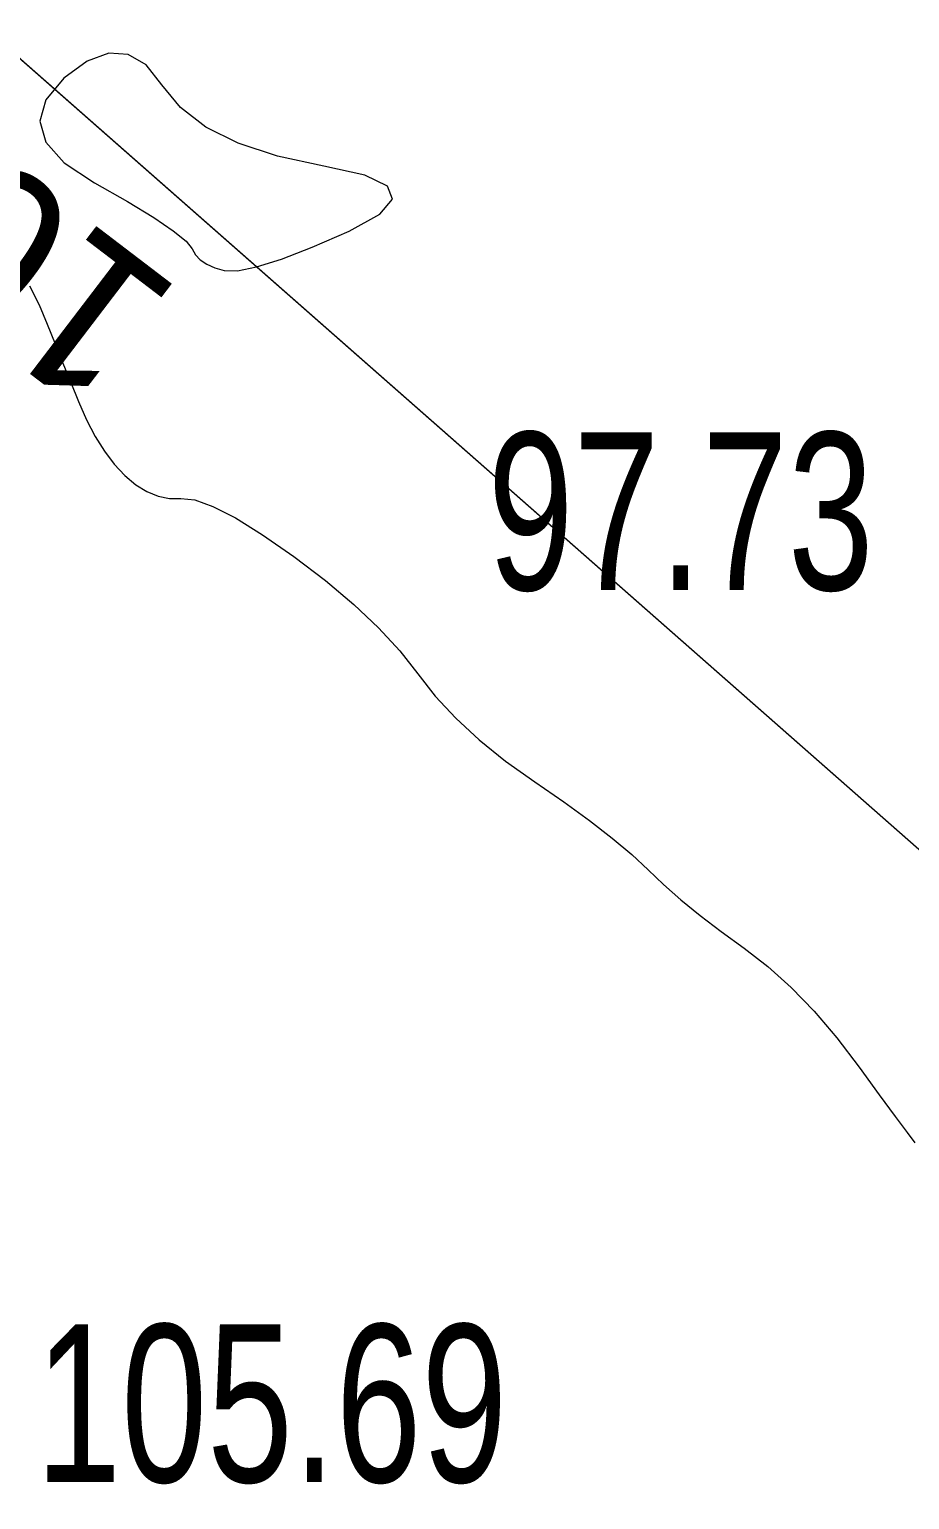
# Model space of a CAD drawing. Header units: metres. Extents: x 431006 to 434411, y 2469261 to 2473208.
# Drawn here: x 432928.53 to 432950.85, y 2471714.21 to 2471751.5 of the extents above; entities that cross this region are included whole.
import ezdxf
from ezdxf.enums import TextEntityAlignment as Align

# ---------------------------------------------------------------- set-up
doc = ezdxf.new("R2010")
doc.units = ezdxf.units.M
doc.header["$MEASUREMENT"] = 0
for name, color, linetype, lineweight in [('CAO DO', 8, 'Continuous', 18), ('duong nhua-ks', 8, 'Continuous', 18), ('MH_DongMuc', 8, 'Continuous', 18), ('MH_DongMuc_Con', 8, 'Continuous', 18)]:
    doc.layers.add(name, color=color, linetype=linetype, lineweight=lineweight)
doc.styles.get("Standard").update_dxf_attribs({"font": 'arial.ttf'})

msp = doc.modelspace()

# ---------------------------------------------------------------- linework, layer by layer
at = {"layer": 'duong nhua-ks', "color": 9, "lineweight": 0}
msp.add_lwpolyline([(432760.113, 2471909.72), (432795.021, 2471873.554), (432828.509, 2471840.255), (432864.75, 2471807.309), (432904.516, 2471771.675), (432953.545, 2471728.546), (432980.785, 2471705.955), (432995.13, 2471694.464), (432995.13, 2471694.464)], dxfattribs=at)
at = {"layer": 'duong nhua-ks', "color": 8, "lineweight": 0}
msp.add_lwpolyline([(432926.479, 2471752.355), (432953.545, 2471728.546), (432980.785, 2471705.955), (432995.13, 2471694.464), (432995.13, 2471694.464)], dxfattribs=at)
at = {"layer": 'MH_DongMuc', "color": 8, "lineweight": 0, "elevation": 100}
msp.add_lwpolyline([(432928.531, 2471744.996), (432928.782, 2471744.513), (432928.984, 2471744.019), (432929.184, 2471743.527), (432929.383, 2471743.036), (432929.581, 2471742.547), (432929.777, 2471742.06), (432929.981, 2471741.596), (432930.2, 2471741.176), (432930.435, 2471740.802), (432930.686, 2471740.471), (432930.953, 2471740.186), (432931.23, 2471739.952), (432931.51, 2471739.777), (432931.795, 2471739.66), (432932.084, 2471739.601), (432932.376, 2471739.601), (432932.726, 2471739.565), (432933.187, 2471739.4), (432933.758, 2471739.107), (432934.441, 2471738.684), (432935.235, 2471738.132), (432936.04, 2471737.52), (432936.757, 2471736.916), (432937.386, 2471736.321), (432937.927, 2471735.734), (432938.38, 2471735.155), (432938.826, 2471734.586), (432939.346, 2471734.027), (432939.939, 2471733.479), (432940.606, 2471732.942), (432941.347, 2471732.415), (432942.084, 2471731.908), (432942.74, 2471731.432), (432943.314, 2471730.987), (432943.808, 2471730.572), (432944.22, 2471730.188), (432944.614, 2471729.813), (432945.055, 2471729.426), (432945.543, 2471729.027), (432946.077, 2471728.617), (432946.657, 2471728.195), (432947.257, 2471727.731), (432947.849, 2471727.199), (432948.432, 2471726.596), (432949.006, 2471725.924), (432949.573, 2471725.182), (432950.083, 2471724.48), (432950.489, 2471723.926), (432950.79, 2471723.52), (432950.987, 2471723.262)], dxfattribs=at)
at = {"layer": 'MH_DongMuc_Con', "color": 8, "lineweight": 0, "elevation": 98}
msp.add_lwpolyline([(432931.49, 2471750.597), (432931.04, 2471750.864), (432930.543, 2471750.896), (432930, 2471750.694), (432929.409, 2471750.258), (432928.95, 2471749.708), (432928.797, 2471749.168), (432928.952, 2471748.637), (432929.414, 2471748.116), (432930.184, 2471747.604), (432931.022, 2471747.131), (432931.688, 2471746.727), (432932.182, 2471746.393), (432932.506, 2471746.127), (432932.657, 2471745.931), (432932.743, 2471745.78), (432932.867, 2471745.65), (432933.03, 2471745.54), (432933.232, 2471745.451), (432933.472, 2471745.383), (432933.806, 2471745.377), (432934.29, 2471745.473), (432934.923, 2471745.672), (432935.706, 2471745.974), (432936.638, 2471746.379), (432937.418, 2471746.81), (432937.744, 2471747.19), (432937.616, 2471747.521), (432937.035, 2471747.802), (432936, 2471748.033), (432934.826, 2471748.28), (432933.829, 2471748.61), (432933.008, 2471749.022), (432932.363, 2471749.517), (432931.894, 2471750.095), (432931.49, 2471750.597)], dxfattribs=at)

# ---------------------------------------------------------------- texts
at = {"layer": 'CAO DO', "color": 8, "lineweight": 0, "width": 0.7}
for s, p in [('97.73', (432940.156, 2471737.281, 97.73)), ('105.69', (432928.688, 2471714.656, 105.69))]:
    msp.add_text(s, height=4, dxfattribs=at).set_placement(p)
at = {"layer": 'CAO DO', "color": 9, "lineweight": 0, "width": 0.7}
for s, p in [('97.73', (432940.156, 2471737.281, 97.73)), ('105.69', (432928.688, 2471714.656, 105.69))]:
    msp.add_text(s, height=4, dxfattribs=at).set_placement(p)
at = {"layer": 'MH_DongMuc', "color": 8, "lineweight": 0}
msp.add_text('100', height=4, rotation=142.6594, dxfattribs=at).set_placement((432927.563, 2471746.026, 100), align=Align.MIDDLE)
at = {"layer": 'MH_DongMuc', "color": 9, "lineweight": 0}
msp.add_text('100', height=4, rotation=142.6594, dxfattribs=at).set_placement((432927.563, 2471746.026, 100), align=Align.MIDDLE)

doc.saveas('drawing.dxf')
